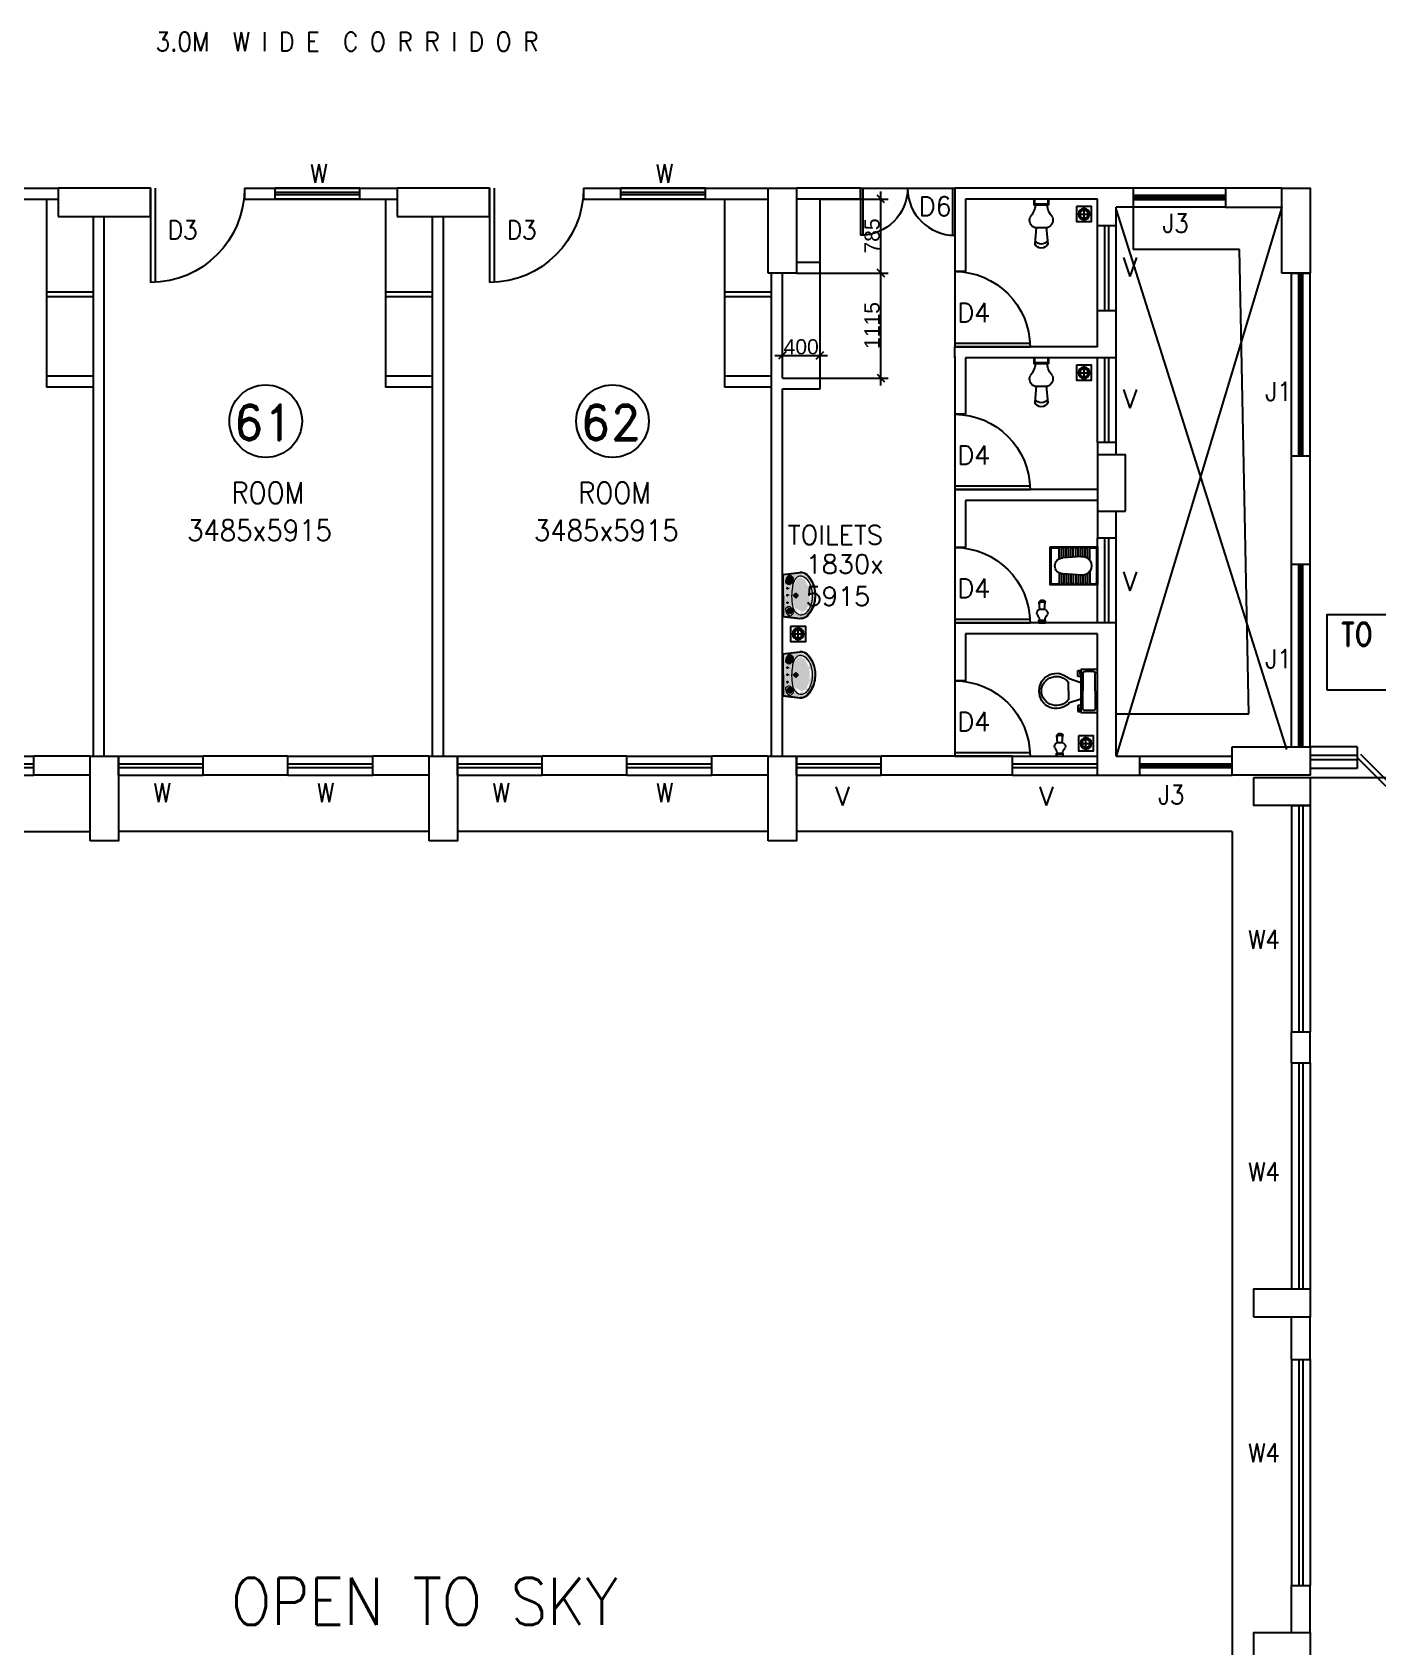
# Model space of a CAD drawing. Extents: x 10161149 to 10263331, y -3696053 to -3547728.
# Drawn here: x 10234311 to 10248598, y -3620428 to -3603287 of the extents above; entities that cross this region are included whole.
import ezdxf
from ezdxf.enums import TextEntityAlignment as Align

# ---------------------------------------------------------------- set-up
doc = ezdxf.new("R2010")
doc.units = 0
doc.header["$MEASUREMENT"] = 0
doc.header["$PDMODE"] = 35
doc.linetypes.add('DASHED', pattern=[0.75, 0.5, -0.25])
doc.layers.get('0').update_dxf_attribs({"linetype": 'CONTINUOUS'})
doc.layers.get('Defpoints').update_dxf_attribs({"linetype": 'CONTINUOUS'})
for name, color, linetype in [('25', 6, 'CONTINUOUS'), ('35', 1, 'CONTINUOUS'), ('5', 3, 'CONTINUOUS'), ('COL', 2, 'CONTINUOUS'), ('DAS', 1, 'DASHED'), ('DIM', 8, 'CONTINUOUS'), ('dim1', 5, 'CONTINUOUS'), ('DOOR', 31, 'CONTINUOUS'), ('EWC', 5, 'CONTINUOUS'), ('Exi. Walls', 170, 'CONTINUOUS'), ('floor trap', 9, 'CONTINUOUS'), ('Furn-Hat', 145, 'CONTINUOUS'), ('SUNSHADE', 7, 'CONTINUOUS'), ('tap', 8, 'CONTINUOUS'), ('Toi-Euip', 8, 'CONTINUOUS'), ('TXW', 6, 'CONTINUOUS'), ('Venti', 161, 'CONTINUOUS'), ('WATERLINE', 124, 'CONTINUOUS'), ('Window', 4, 'CONTINUOUS')]:
    doc.layers.add(name, color=color, linetype=linetype)
doc.layers.add('toi-fix', color=46, linetype='CONTINUOUS', lineweight=18)
doc.styles.add('RD', font='ROMAND')
doc.styles.add('ROMANS', font='arial.ttf')
doc.styles.get("Standard").update_dxf_attribs({"font": 'romans.shx'})
doc.dimstyles.new('int. dim', dxfattribs={"dimtxt": 160, "dimasz": 80, "dimexe": 80, "dimexo": 0, "dimgap": 10, "dimtad": 1, "dimdec": 0, "dimzin": 12, "dimdsep": 46, "dimtxsty": 'ROMANS', "dimblk": 'OBLIQUE', "dimcen": 1.5, "dimdle": 80, "dimclrd": 5, "dimclre": 5, "dimclrt": 4, "dimadec": 0, "dimazin": 0, "dimtfac": 1, "dimtdec": 0, "dimtix": 1, "dimtmove": 2, "dimatfit": 3, "dimfxl": 1, "dimtolj": 1, "dimtzin": 0, "dimlwd": -1, "dimlwe": -1, "dimarcsym": 0})

# ---------------------------------------------------------------- blocks, each defined once
blk = doc.blocks.new('WINP')
at = {"layer": 'Window'}
for p, q in [((0, 0), (0, 1)), ((0, 1), (1, 1)), ((1, 0), (1, 1)), ((0, 0.6), (1, 0.6)), ((0, 0.4), (1, 0.4)), ((0, 0), (1, 0))]:
    blk.add_line(p, q, dxfattribs=at)
blk = doc.blocks.new('DOORP')
at = {"layer": 'DOOR'}
for p, q in [((0, 0), (0, 1)), ((0.05, 0), (0.05, 0.999))]:
    blk.add_line(p, q, dxfattribs=at)
at = {"layer": 'DOOR', "color": 145}
blk.add_arc((0, 0), 1, 0, 90, dxfattribs=at)
blk = doc.blocks.new('VENTP')
at = {"layer": 'Venti'}
for p, q in [((0, 0), (0, 1)), ((0, 1), (1, 1)), ((1, 0), (1, 1)), ((0, 0), (1, 0))]:
    blk.add_line(p, q, dxfattribs=at)
at = {"layer": 'Venti', "ltscale": 2}
for p, q in [((0, 0.6), (1, 0.6)), ((0, 0.4), (1, 0.4))]:
    blk.add_line(p, q, dxfattribs=at)
blk = doc.blocks.new('_Oblique')
at = {"color": 0, "linetype": 'ByBlock', "lineweight": -2}
blk.add_line((-0.5, -0.5), (0.5, 0.5), dxfattribs=at)
blk = doc.blocks.new('*D134')
at = {"layer": 'Defpoints', "color": 0, "lineweight": -3, "transparency": 16777216}
for p in [(10242276, -3606718), (10242676, -3606718), (10242676, -3606718)]:
    blk.add_point(p, dxfattribs=at)
at = {"layer": 'dim1', "color": 5, "transparency": 16777216}
for p, q in [((10242196, -3606718), (10242756, -3606718)), ((10242276, -3606718), (10242276, -3606638)), ((10242676, -3606718), (10242676, -3606638))]:
    blk.add_line(p, q, dxfattribs=at)
at = {"layer": 'dim1', "color": 5, "transparency": 16777216, "xscale": 80, "yscale": 80, "zscale": 80, "rotation": 180}
blk.add_blockref('_Oblique', (10242276, -3606718), dxfattribs=at)
at = {"layer": 'dim1', "color": 5, "transparency": 16777216, "xscale": 80, "yscale": 80, "zscale": 80}
blk.add_blockref('_Oblique', (10242676, -3606718), dxfattribs=at)
at = {"layer": 'dim1', "color": 4, "transparency": 16777216, "insert": (10242476, -3606627), "char_height": 160, "attachment_point": 5, "style": 'ROMANS'}
blk.add_mtext('\\A1;400', dxfattribs=at)
blk = doc.blocks.new('*D135')
at = {"layer": 'Defpoints', "color": 0, "lineweight": -3, "transparency": 16777216}
for p in [(10242676, -3605843), (10243321, -3605843), (10242676, -3606958)]:
    blk.add_point(p, dxfattribs=at)
at = {"layer": 'dim1', "color": 5, "transparency": 16777216}
for p, q in [((10242676, -3605843), (10243401, -3605843)), ((10243321, -3607038), (10243321, -3605763)), ((10242676, -3606958), (10243401, -3606958))]:
    blk.add_line(p, q, dxfattribs=at)
at = {"layer": 'dim1', "color": 5, "transparency": 16777216, "xscale": 80, "yscale": 80, "zscale": 80}
for p, rotation in [((10243321, -3605843), 90), ((10243321, -3606958), 270)]:
    blk.add_blockref('_Oblique', p, dxfattribs=dict(at, rotation=rotation))
at = {"layer": 'dim1', "color": 4, "transparency": 16777216, "insert": (10243229, -3606400), "char_height": 160, "attachment_point": 5, "rotation": 90, "style": 'ROMANS'}
blk.add_mtext('\\A1;1115', dxfattribs=at)
blk = doc.blocks.new('*D136')
at = {"layer": 'Defpoints', "color": 0, "lineweight": -3, "transparency": 16777216}
for p in [(10242676, -3605058), (10243321, -3605058), (10242676, -3605843)]:
    blk.add_point(p, dxfattribs=at)
at = {"layer": 'dim1', "color": 5, "transparency": 16777216}
for p, q in [((10243321, -3605923), (10243321, -3604978)), ((10242676, -3605058), (10243401, -3605058)), ((10242676, -3605843), (10243401, -3605843))]:
    blk.add_line(p, q, dxfattribs=at)
at = {"layer": 'dim1', "color": 5, "transparency": 16777216, "xscale": 80, "yscale": 80, "zscale": 80}
for p, rotation in [((10243321, -3605058), 90), ((10243321, -3605843), 270)]:
    blk.add_blockref('_Oblique', p, dxfattribs=dict(at, rotation=rotation))
at = {"layer": 'dim1', "color": 4, "transparency": 16777216, "insert": (10243229, -3605450), "char_height": 160, "attachment_point": 5, "rotation": 90, "style": 'ROMANS'}
blk.add_mtext('\\A1;785', dxfattribs=at)
blk = doc.blocks.new('2')
at = {"layer": 'Furn-Hat'}
h = blk.add_hatch(color=200, dxfattribs=at)
h.set_gradient(color1=(176, 43, 238), color2=(222, 165, 248), one_color=1, tint=0.81, name='SPHERICAL')
edge = h.paths.add_edge_path()
edge.add_ellipse((0.83, 2.39), major_axis=(0, 2.74), ratio=1, start_angle=253.1333, end_angle=282.8458)
edge.add_ellipse((0.66, 2.28), major_axis=(0, 2.87), ratio=1, start_angle=226.9131, end_angle=256.353, ccw=False)
edge.add_ellipse((1.97, 1.03), major_axis=(0, 1.06), ratio=1, start_angle=191.403, end_angle=227.6151, ccw=False)
edge.add_ellipse((1.95, 0.79), major_axis=(-0.001, 0.832), ratio=1, start_angle=172.9435, end_angle=196.7003, ccw=False)
edge.add_line((1.85, -0.04), (0, 0.17))
edge.add_ellipse((-0.15, 0.37), major_axis=(0, 0.247), ratio=1, start_angle=216.2128, end_angle=239.0995)
edge.add_line((0.07, 0.24), (1.91, 0.03))
edge.add_ellipse((1.98, 0.81), major_axis=(0, 0.781), ratio=1, start_angle=174.8376, end_angle=213.1867)
edge.add_ellipse((1.82, 1.24), major_axis=(0, 1.23), ratio=1, start_angle=208.7339, end_angle=238.1069)
edge.add_ellipse((1.35, 1.89), major_axis=(0, 2), ratio=1, start_angle=229.2631, end_angle=252.9591)
edge.add_ellipse((0.45, 2.43), major_axis=(0, 3.03), ratio=1, start_angle=248.1478, end_angle=293.8025)
edge.add_ellipse((0.67, 2.61), major_axis=(0, 2.75), ratio=1, start_angle=292.3386, end_angle=313.7886)
edge.add_ellipse((1.96, 3.88), major_axis=(0.001, 0.944), ratio=1, start_angle=311.9795, end_angle=362.8452)
edge.add_line((1.91, 4.83), (0.06, 4.62))
edge.add_ellipse((-0.22, 4.44), major_axis=(0, 0.335), ratio=1, start_angle=301.9908, end_angle=318.3316)
edge.add_line((0, 4.69), (1.85, 4.9))
edge.add_ellipse((1.98, 3.91), major_axis=(0, 0.995), ratio=1, start_angle=311.3713, end_angle=367.5939, ccw=False)
edge.add_ellipse((0.6, 2.54), major_axis=(0, 2.94), ratio=1, start_angle=278.9603, end_angle=313.5987, ccw=False)
h = blk.add_hatch(color=200, dxfattribs=at)
h.set_gradient(color1=(176, 43, 238), color2=(222, 165, 248), one_color=1, tint=0.81, name='INVCYLINDER')
edge = h.paths.add_edge_path()
edge.add_ellipse((-0.15, 0.37), major_axis=(0, 0.247), ratio=1, start_angle=239.0995, end_angle=258.8462, ccw=False)
edge.add_line((0.07, 0.24), (0, 0.25))
edge.add_line((0, 0.25), (0, 4.61))
edge.add_line((0, 4.61), (0.06, 4.62))
edge.add_ellipse((-0.22, 4.44), major_axis=(0, 0.335), ratio=1, start_angle=279.6212, end_angle=301.9908, ccw=False)
edge.add_line((0.11, 4.5), (0.1, 0.32))
h = blk.add_hatch(color=201, dxfattribs=at)
h.set_gradient(color1=(213, 142, 246), color2=(222, 165, 248), one_color=1, tint=0.81, name='SPHERICAL')
edge = h.paths.add_edge_path()
edge.add_ellipse((-0.22, 4.44), major_axis=(0, 0.335), ratio=1, start_angle=279.6212, end_angle=301.9908)
edge.add_line((0.06, 4.62), (1.91, 4.83))
edge.add_ellipse((1.96, 3.88), major_axis=(0.001, 0.944), ratio=1, start_angle=311.9795, end_angle=362.8452, ccw=False)
edge.add_ellipse((0.67, 2.61), major_axis=(0, 2.75), ratio=1, start_angle=292.3386, end_angle=313.7886, ccw=False)
edge.add_ellipse((0.45, 2.43), major_axis=(0, 3.03), ratio=1, start_angle=248.1478, end_angle=293.8025, ccw=False)
edge.add_ellipse((1.35, 1.89), major_axis=(0, 2), ratio=1, start_angle=229.2631, end_angle=252.9591, ccw=False)
edge.add_ellipse((1.82, 1.24), major_axis=(0, 1.23), ratio=1, start_angle=208.7339, end_angle=238.1069, ccw=False)
edge.add_ellipse((1.98, 0.81), major_axis=(0, 0.781), ratio=1, start_angle=174.8376, end_angle=213.1867, ccw=False)
edge.add_line((1.91, 0.03), (0.07, 0.24))
edge.add_ellipse((-0.15, 0.37), major_axis=(0, 0.247), ratio=1, start_angle=239.0995, end_angle=258.8462)
edge.add_line((0.1, 0.32), (0.11, 4.5))
edge = h.paths.add_edge_path(flags=16)
edge.add_ellipse((0.54, 1.68), major_axis=(0.0002, 0.0643), ratio=1, start_angle=0, end_angle=360, ccw=False)
edge = h.paths.add_edge_path(flags=16)
edge.add_ellipse((0.75, 0.77), major_axis=(0.001, 0.492), ratio=1, start_angle=372.9151, end_angle=415.0496)
edge.add_ellipse((0.66, 0.93), major_axis=(0, 0.34), ratio=1, start_angle=68.6534, end_angle=118.0903)
edge.add_ellipse((1.55, 1.19), major_axis=(0, 1.26), ratio=1, start_angle=109.4436, end_angle=129.259)
edge.add_ellipse((0.76, 0.48), major_axis=(0, 0.207), ratio=1, start_angle=116.7852, end_angle=207.4853)
edge.add_ellipse((0.68, 0.84), major_axis=(0.003, 0.569), ratio=1, start_angle=198.6155, end_angle=235.2982)
edge.add_ellipse((1.01, 0.63), major_axis=(0, 0.179), ratio=1, start_angle=230.4595, end_angle=309.5311)
edge.add_arc((1.2, 0.8), 0.086, 143.8926, 223.9597, ccw=False)
edge.add_arc((1.21, 0.82), 0.0872, 59.6713, 155.4896, ccw=False)
edge.add_ellipse((2.73, 1.67), major_axis=(0, 1.67), ratio=1, start_angle=108.7156, end_angle=120.4399)
edge.add_ellipse((2.03, 1.15), major_axis=(0, 0.801), ratio=1, start_angle=113.6541, end_angle=156.3424)
edge.add_ellipse((1.91, 1.34), major_axis=(0, 0.947), ratio=1, start_angle=167.3152, end_angle=194.3844)
edge.add_ellipse((1.73, 1.61), major_axis=(0, 1.26), ratio=1, start_angle=199.4142, end_angle=242.3113)
edge.add_ellipse((0.73, 2.3), major_axis=(0, 2.47), ratio=1, start_angle=238.946, end_angle=269.4836)
edge.add_ellipse((0.23, 2.48), major_axis=(0, 2.98), ratio=1, start_angle=266.1625, end_angle=294.5971)
edge.add_ellipse((1.64, 3.2), major_axis=(0, 1.4), ratio=1, start_angle=291.6011, end_angle=328.054)
edge.add_ellipse((2, 3.79), major_axis=(0, 0.709), ratio=1, start_angle=327.5861, end_angle=383.2162)
edge.add_ellipse((2.18, 3.44), major_axis=(0, 1.1), ratio=1, start_angle=384.9893, end_angle=432.0066)
edge.add_arc((1.21, 4.06), 0.0773, 202.0693, 284.8477, ccw=False)
edge.add_arc((1.2, 4.08), 0.086, 136.0403, 216.1074, ccw=False)
edge.add_ellipse((1.01, 4.25), major_axis=(0, 0.179), ratio=1, start_angle=230.4689, end_angle=309.5405)
edge.add_ellipse((0.68, 4.04), major_axis=(-0.003, 0.569), ratio=1, start_angle=304.7018, end_angle=341.3845)
edge.add_ellipse((0.76, 4.4), major_axis=(0, 0.207), ratio=1, start_angle=332.4116, end_angle=423.1117)
edge.add_ellipse((1.55, 3.69), major_axis=(0.01, 1.26), ratio=1, start_angle=411.1189, end_angle=430.9342)
edge.add_ellipse((0.66, 3.95), major_axis=(0, 0.34), ratio=1, start_angle=61.9097, end_angle=111.3466)
edge.add_ellipse((0.75, 4.11), major_axis=(0.003, 0.492), ratio=1, start_angle=125.3669, end_angle=167.5014)
edge.add_ellipse((0.73, 3.94), major_axis=(0, 0.319), ratio=1, start_angle=163.9108, end_angle=209.8663)
edge.add_ellipse((1.14, 3.59), major_axis=(-0.002, 0.268), ratio=1, start_angle=387.9183, end_angle=433.2607, ccw=False)
edge.add_ellipse((1.07, 3.77), major_axis=(0, 0.0739), ratio=1, start_angle=281.3136, end_angle=401.6955, ccw=False)
edge.add_ellipse((2.18, 3.44), major_axis=(0, 1.1), ratio=1, start_angle=432.0066, end_angle=441.9912)
edge.add_ellipse((3.97, 2.89), major_axis=(0, 2.96), ratio=1, start_angle=436.108, end_angle=445.7027)
edge.add_ellipse((8.3, 2.4), major_axis=(0, 7.32), ratio=1, start_angle=444.4585, end_angle=449.7636)
edge.add_ellipse((8.98, 2.78), major_axis=(0.01, 8.01), ratio=1, start_angle=92.5395, end_angle=98.8367)
edge.add_ellipse((2.73, 1.67), major_axis=(0, 1.67), ratio=1, start_angle=94.0582, end_angle=108.7156)
edge.add_ellipse((1.07, 1.13), major_axis=(-0.0003, 0.0855), ratio=1, start_angle=142.4726, end_angle=276.6239, ccw=False)
edge.add_ellipse((1.14, 1.3), major_axis=(0.002, 0.268), ratio=1, start_angle=106.7393, end_angle=152.0817, ccw=False)
edge.add_ellipse((0.73, 0.94), major_axis=(-0.001, 0.319), ratio=1, start_angle=329.9021, end_angle=375.8576)
edge = h.paths.add_edge_path(flags=16)
edge.add_ellipse((0.54, 2.42), major_axis=(0.0008, 0.0643), ratio=1, start_angle=0, end_angle=360, ccw=False)
edge = h.paths.add_edge_path(flags=0)
edge.add_ellipse((1.43, 2.44), major_axis=(0, 0.216), ratio=1, start_angle=0, end_angle=360, ccw=False)
edge = h.paths.add_edge_path(flags=0)
edge.add_ellipse((1.43, 2.44), major_axis=(-0.001, 0.155), ratio=1, start_angle=0, end_angle=360, ccw=False)
edge = h.paths.add_edge_path(flags=0)
edge.add_ellipse((1.43, 2.44), major_axis=(0, 0.109), ratio=1, start_angle=0, end_angle=360, ccw=False)
edge = h.paths.add_edge_path(flags=16)
edge.add_ellipse((0.54, 3.22), major_axis=(0.0002, 0.0643), ratio=1, start_angle=0, end_angle=360, ccw=False)
h = blk.add_hatch(color=254, dxfattribs=at)
h.set_gradient(color1=(234, 198, 250), color2=(223, 166, 247), one_color=1, tint=0.81, name='SPHERICAL')
edge = h.paths.add_edge_path()
edge.add_ellipse((1.07, 3.77), major_axis=(0, 0.0739), ratio=1, start_angle=281.3136, end_angle=401.6955)
edge.add_ellipse((1.14, 3.59), major_axis=(-0.002, 0.268), ratio=1, start_angle=387.9183, end_angle=433.2607)
edge.add_ellipse((0.73, 3.94), major_axis=(0, 0.319), ratio=1, start_angle=163.9108, end_angle=209.8663, ccw=False)
edge.add_ellipse((0.75, 4.11), major_axis=(0.003, 0.492), ratio=1, start_angle=125.3669, end_angle=167.5014, ccw=False)
edge.add_ellipse((0.66, 3.95), major_axis=(0, 0.34), ratio=1, start_angle=61.9097, end_angle=111.3466, ccw=False)
edge.add_ellipse((1.55, 3.69), major_axis=(0.01, 1.26), ratio=1, start_angle=411.1189, end_angle=430.9342, ccw=False)
edge.add_ellipse((0.76, 4.4), major_axis=(0, 0.207), ratio=1, start_angle=332.4116, end_angle=423.1117, ccw=False)
edge.add_ellipse((0.68, 4.04), major_axis=(-0.003, 0.569), ratio=1, start_angle=304.7018, end_angle=341.3845, ccw=False)
edge.add_ellipse((1.01, 4.25), major_axis=(0, 0.179), ratio=1, start_angle=230.4689, end_angle=309.5405, ccw=False)
edge.add_arc((1.2, 4.08), 0.086, 136.0403, 216.1074)
edge.add_arc((1.21, 4.06), 0.0773, 202.0693, 284.8477)
edge.add_ellipse((2.18, 3.44), major_axis=(0, 1.1), ratio=1, start_angle=384.9893, end_angle=432.0066)
h = blk.add_hatch(color=254, dxfattribs=at)
h.set_gradient(color1=(234, 198, 250), color2=(223, 166, 247), one_color=1, tint=0.81, name='SPHERICAL')
edge = h.paths.add_edge_path()
edge.add_ellipse((1.64, 3.2), major_axis=(0, 1.4), ratio=1, start_angle=291.6011, end_angle=328.054)
edge.add_ellipse((0.23, 2.48), major_axis=(0, 2.98), ratio=1, start_angle=266.1625, end_angle=294.5971, ccw=False)
edge.add_ellipse((0.73, 2.3), major_axis=(0, 2.47), ratio=1, start_angle=238.946, end_angle=269.4836, ccw=False)
edge.add_ellipse((1.73, 1.61), major_axis=(0, 1.26), ratio=1, start_angle=199.4142, end_angle=242.3113, ccw=False)
edge.add_ellipse((1.91, 1.34), major_axis=(0, 0.947), ratio=1, start_angle=167.3152, end_angle=194.3844, ccw=False)
edge.add_ellipse((2.03, 1.15), major_axis=(0, 0.801), ratio=1, start_angle=113.6541, end_angle=156.3424, ccw=False)
edge.add_ellipse((2.73, 1.67), major_axis=(0, 1.67), ratio=1, start_angle=94.0582, end_angle=120.4399, ccw=False)
edge.add_ellipse((8.98, 2.78), major_axis=(0.01, 8.01), ratio=1, start_angle=92.5395, end_angle=98.8367, ccw=False)
edge.add_ellipse((8.3, 2.4), major_axis=(0, 7.32), ratio=1, start_angle=444.4585, end_angle=449.7636, ccw=False)
edge.add_ellipse((3.97, 2.89), major_axis=(0, 2.96), ratio=1, start_angle=436.108, end_angle=445.7027, ccw=False)
edge.add_ellipse((2.18, 3.44), major_axis=(0, 1.1), ratio=1, start_angle=384.9893, end_angle=441.9912, ccw=False)
edge.add_ellipse((2, 3.79), major_axis=(0, 0.709), ratio=1, start_angle=327.5861, end_angle=383.2162, ccw=False)
edge = h.paths.add_edge_path(flags=16)
edge.add_ellipse((1.43, 2.44), major_axis=(0, 0.216), ratio=1, start_angle=0, end_angle=360, ccw=False)
edge = h.paths.add_edge_path(flags=0)
edge.add_ellipse((1.43, 2.44), major_axis=(-0.001, 0.155), ratio=1, start_angle=0, end_angle=360, ccw=False)
edge = h.paths.add_edge_path(flags=0)
edge.add_ellipse((1.43, 2.44), major_axis=(0, 0.109), ratio=1, start_angle=0, end_angle=360, ccw=False)
h = blk.add_hatch(color=254, dxfattribs=at)
h.set_gradient(color1=(234, 198, 250), color2=(223, 166, 247), one_color=1, tint=0.81, name='SPHERICAL')
edge = h.paths.add_edge_path()
edge.add_ellipse((1.55, 1.19), major_axis=(0, 1.26), ratio=1, start_angle=109.4436, end_angle=129.259)
edge.add_ellipse((0.76, 0.48), major_axis=(0, 0.207), ratio=1, start_angle=116.7852, end_angle=207.4853)
edge.add_ellipse((0.68, 0.84), major_axis=(0.003, 0.569), ratio=1, start_angle=198.6155, end_angle=235.2982)
edge.add_ellipse((1.01, 0.63), major_axis=(0, 0.179), ratio=1, start_angle=230.4595, end_angle=309.5311)
edge.add_arc((1.2, 0.8), 0.086, 143.8926, 223.9597, ccw=False)
edge.add_arc((1.21, 0.82), 0.0872, 59.6713, 155.4896, ccw=False)
edge.add_ellipse((2.73, 1.67), major_axis=(0, 1.67), ratio=1, start_angle=108.7156, end_angle=120.4399, ccw=False)
edge.add_ellipse((1.07, 1.13), major_axis=(-0.0003, 0.0855), ratio=1, start_angle=142.4726, end_angle=276.6239, ccw=False)
edge.add_ellipse((1.14, 1.3), major_axis=(0.002, 0.268), ratio=1, start_angle=106.7393, end_angle=152.0817, ccw=False)
edge.add_ellipse((0.73, 0.94), major_axis=(-0.001, 0.319), ratio=1, start_angle=329.9021, end_angle=375.8576)
edge.add_ellipse((0.75, 0.77), major_axis=(0.001, 0.492), ratio=1, start_angle=372.9151, end_angle=415.0496)
edge.add_ellipse((0.66, 0.93), major_axis=(0, 0.34), ratio=1, start_angle=68.6534, end_angle=118.0903)
at = {"layer": 'toi-fix', "color": 7}
for p, q in [((0, 4.69), (1.85, 4.9)), ((0, 4.61), (1.91, 4.83)), ((0, 0.17), (0, 4.69)), ((0.1, 0.32), (0.11, 4.5)), ((0.67, 3.22), (0.39, 3.22)), ((0.72, 2.42), (0.39, 2.42)), ((0.54, 3.34), (0.54, 3.08)), ((0.54, 2.55), (0.54, 2.28)), ((0.54, 1.8), (0.54, 1.54)), ((1.73, 2.44), (1.12, 2.44)), ((1.43, 2.14), (1.43, 2.74)), ((0, 0.25), (1.91, 0.03)), ((0, 0.17), (1.85, -0.04)), ((0.72, 1.68), (0.39, 1.68))]:
    blk.add_line(p, q, dxfattribs=at)
at = {"layer": 'toi-fix', "color": 7, "extrusion": (0, 0, -1)}
for centre, major_axis, start_param, end_param in [((-0.22, 4.44), (0, 0.335), 0.727251, 1.402875), ((0.66, 3.95), (0, 0.34), 4.33982, 5.202657), ((0.75, 4.11), (0.003, 0.492), 3.359735, 4.09512), ((1.55, 3.69), (0.01, 1.26), -1.238036, -0.892193), ((0.76, 4.4), (0, 0.207), -1.101507, 0.481509), ((0.73, 3.94), (0, 0.319), 2.620328, 3.422401), ((0.68, 4.04), (-0.003, 0.569), 0.324902, 0.965135), ((1.14, 3.59), (-0.002, 0.268), -1.278641, -0.487266), ((1.07, 3.77), (0, 0.0739), -0.727724, 1.373337), ((3.97, 2.89), (0, 2.96), -1.495794, -1.328336), ((2.18, 3.44), (0, 1.1), -1.431017, -0.436146), ((1.2, 4.08), (-0.0608, 0.0608), 4.867594, 6.265028), ((1.01, 4.25), (0, 0.179), 0.880684, 2.260744), ((1.21, 4.06), (0.0547, 0.0547), 2.097053, 3.541809), ((2, 3.79), (0, 0.709), -0.405199, 0.56573), ((1.98, 3.91), (0, 0.995), -0.132539, 0.848731), ((1.96, 3.88), (0.001, 0.944), -0.049658, 0.838116), ((1.64, 3.2), (0, 1.4), 0.557563, 1.193786), ((0.67, 2.61), (0, 2.75), 0.806541, 1.180915), ((0.6, 2.54), (0, 2.94), 0.809856, 1.41441), ((0.23, 2.48), (0, 2.98), 1.141495, 1.637774), ((0.45, 2.43), (0, 3.03), 1.155365, 1.952189), ((0.54, 3.22), (0.0002, 0.0643), 3.139035, 9.42222), ((0.54, 1.68), (0.0002, 0.0643), 3.139035, 9.42222), ((0.54, 2.42), (0.0008, 0.0643), 3.12883, 9.412015), ((8.3, 2.4), (0, 7.32), -1.56667, -1.474079), ((8.98, 2.78), (0.01, 8.01), 4.558159, 4.668067), ((1.43, 2.44), (0, 0.216), 3.141254, 9.424439), ((1.43, 2.44), (-0.001, 0.155), 3.145308, 9.428493), ((1.43, 2.44), (0, 0.109), 3.142047372431534, 9.42523267961112), ((0.73, 2.3), (0, 2.47), 1.579809, 2.112792), ((0.83, 2.39), (0, 2.74), 1.346594, 1.865175), ((-0.15, 0.37), (0, 0.247), 1.765467, 2.50956), ((0.66, 0.93), (0, 0.34), 4.222121, 5.084958), ((0.75, 0.77), (0.001, 0.492), -0.960797, -0.225412), ((1.55, 1.19), (0, 1.26), 4.027191, 4.373034), ((0.76, 0.48), (0, 0.207), 2.661884, 4.2449), ((0.73, 0.94), (-0.001, 0.319), -0.276767, 0.525307), ((0.68, 0.84), (0.003, 0.569), 2.176458, 2.816691), ((1.14, 1.3), (0.002, 0.268), 3.628858, 4.420234), ((1.07, 1.13), (-0.0003, 0.0855), 1.455188, 3.796569), ((2.73, 1.67), (0, 1.67), 4.181112, 4.641559), ((1.2, 0.8), (-0.0608, 0.0608), 4.730546, 6.12798), ((1.21, 0.82), (0.0617, 0.0617), 4.354779, 6.027124), ((1.01, 0.63), (0, 0.179), 0.880848, 2.260908), ((2.03, 1.15), (0, 0.801), 3.554495, 4.299548), ((1.91, 1.34), (0, 0.947), 2.890537, 3.362984), ((1.98, 0.81), (0, 0.781), 2.562376, 3.231693), ((1.73, 1.61), (0, 1.26), 2.054055, 2.802751), ((1.97, 1.03), (0, 1.06), 2.310552, 2.942572), ((1.82, 1.24), (0, 1.23), 2.127435, 2.640092), ((0.66, 2.28), (0, 2.87), 1.808981, 2.322804), ((1.35, 1.89), (0, 2), 1.868215, 2.281789), ((1.95, 0.79), (-0.001, 0.832), 2.850118, 3.264751)]:
    blk.add_ellipse(centre, major_axis=major_axis, ratio=1, start_param=start_param, end_param=end_param, dxfattribs=at)
blk = doc.blocks.new('A$C70ED7303')
at = {"layer": 'EWC', "color": 11}
for p, q in [((0, 0), (229, 0)), ((229, 0), (229, -174)), ((-229, 0), (0, 0)), ((-229, -174), (-229, 0)), ((-207, -44), (-207, -131)), ((0, -22), (-185, -22)), ((-185, -153), (0, -153)), ((0, -22), (185, -22)), ((185, -153), (0, -153)), ((207, -44), (207, -131)), ((229, -174), (-229, -174)), ((-218, -207), (-218, -185)), ((-218, -185), (-174, -185)), ((-153, -207), (-218, -207)), ((-174, -185), (-174, -174)), ((-153, -174), (-153, -207)), ((-87, -174), (-131, -305)), ((0, -305), (-87, -305)), ((0, -305), (87, -305)), ((87, -174), (131, -305)), ((153, -174), (153, -207)), ((153, -207), (218, -207)), ((174, -185), (174, -174)), ((218, -185), (174, -185)), ((218, -207), (218, -185))]:
    blk.add_line(p, q, dxfattribs=at)
for centre, major_axis, start_param, end_param in [((-188, -41), (13.6, -13.6), 2.214297, 4.068888), ((-188, -134), (-13.6, -13.6), 5.35589, 7.21048), ((188, -41), (13.6, -13.6), 0.643501, 2.498091), ((188, -134), (-13.6, -13.6), 0.643501, 2.498091), ((-7, -436), (-128, -128), 4.686239, 7.105146), ((5, -435), (-113, -113), 4.541602, 7.039318), ((7, -436), (56, -172), -0.351019, 2.067888), ((-5, -435), (-113, -113), 0.814663, 3.31238)]:
    blk.add_ellipse(centre, major_axis=major_axis, ratio=1, start_param=start_param, end_param=end_param, dxfattribs=at)
blk = doc.blocks.new('A$C0B5D0E53')
at = {"layer": 'tap', "color": 7}
for p, q in [((0, 10.6), (0, 46.6)), ((0, 46.6), (15.3, 46.6)), ((1.3, 45), (12.3, 45)), ((12.3, 10.6), (12.3, 46.6)), ((15.3, 10.7), (15.3, 46.6)), ((70.5, 45.4), (70.5, 11.9)), ((70.5, 41), (110.5, 44.7)), ((0, 10.6), (12.3, 10.6)), ((1.3, 12.1), (12.3, 12.1)), ((12.3, 10.7), (15.3, 10.7)), ((70.5, 16.2), (110.5, 12.2))]:
    blk.add_line(p, q, dxfattribs=at)
for centre, radius, start, end in [((2.5, 42.7), 2.66, 117.11, 161.7293), ((8.1, 99), 56.2, 277.358, 310.4214), ((51.6, 36.7), 20.8, 24.7259, 109.7544), ((93.9, 28.5), 17.7, 301.8025, 58.5186), ((103.5, 28.5), 17.7, 293.45, 66.55), ((2.5, 14.5), 2.66, 198.2707, 242.89), ((8.1, -41.8), 56.2, 49.5786, 82.642), ((51.6, 20.6), 20.8, 250.2456, 335.2741)]:
    blk.add_arc(centre, radius, start, end, dxfattribs=at)
blk = doc.blocks.new('FT')
at = {"layer": 'floor trap', "color": 7}
for p, q in [((0, 40), (10, 40)), ((16.3, 40), (63.8, 40)), ((40, 16.3), (40, 63.7)), ((70, 40), (80, 40))]:
    blk.add_line(p, q, dxfattribs=at)
at = {"layer": 'floor trap', "color": 7, "ltscale": 100}
blk.add_lwpolyline([(80, 0), (0, 0), (0, 80), (80, 80)], close=True, dxfattribs=at)
at = {"layer": 'floor trap', "color": 7}
for radius in [30, 23.7, 21.9]:
    blk.add_circle((40, 40), radius, dxfattribs=at)
blk = doc.blocks.new('3')
at = {"layer": 'Toi-Euip'}
for p, q in [((-3.8, 4.1), (-3.8, 4.6)), ((-3.8, 3.6), (-3.8, 3.65)), ((-0.1, 4.7), (-3.7, 4.7)), ((-2.47, 4), (-3.7, 4)), ((-2.72, 3.75), (-3.7, 3.75)), ((-2.85, 3.5), (-3.7, 3.5)), ((-1.33, 4), (-0.1, 4)), ((-1.08, 3.75), (-0.1, 3.75)), ((-0.95, 3.5), (-0.1, 3.5)), ((0, 4.1), (0, 4.6)), ((0, 3.6), (0, 3.65)), ((-3.8, 3.1), (-3.8, 3.15)), ((-3.8, 2.6), (-3.8, 2.65)), ((-3.8, 2.1), (-3.8, 2.15)), ((-2.9, 3.25), (-3.7, 3.25)), ((-2.89, 3), (-3.7, 3)), ((-2.87, 2.75), (-3.7, 2.75)), ((-2.85, 2.5), (-3.7, 2.5)), ((-2.83, 2.25), (-3.7, 2.25)), ((-2.81, 2), (-3.7, 2)), ((-2.79, 1.75), (-3.7, 1.75)), ((-2.9, 3.18), (-2.75, 1.15)), ((-0.9, 3.18), (-1.05, 1.15)), ((-1.01, 1.75), (-0.1, 1.75)), ((-0.99, 2), (-0.1, 2)), ((-0.97, 2.25), (-0.1, 2.25)), ((-0.95, 2.5), (-0.1, 2.5)), ((-0.93, 2.75), (-0.1, 2.75)), ((-0.91, 3), (-0.1, 3)), ((-0.9, 3.25), (-0.1, 3.25)), ((0, 3.1), (0, 3.15)), ((0, 2.6), (0, 2.65)), ((0, 2.1), (0, 2.15)), ((-3.8, 1.6), (-3.8, 1.65)), ((-3.8, 1.1), (-3.8, 1.15)), ((-3.8, 0), (-3.8, 0.65)), ((-2.78, 1.5), (-3.7, 1.5)), ((-2.76, 1.25), (-3.7, 1.25)), ((-2.74, 1), (-3.7, 1)), ((-2.65, 0.75), (-3.7, 0.75)), ((-1.15, 0.75), (-0.1, 0.75)), ((-1.06, 1), (-0.1, 1)), ((-1.04, 1.25), (-0.1, 1.25)), ((-1.02, 1.5), (-0.1, 1.5)), ((0, 1.6), (0, 1.65)), ((0, 1.1), (0, 1.15)), ((0, 0), (0, 0.65)), ((-3.7, -0.1), (-0.1, -0.1))]:
    blk.add_line(p, q, dxfattribs=at)
blk.add_lwpolyline([(0.1, -0.2), (0.1, 4.8), (-3.9, 4.8), (-3.9, -0.2)], close=True, dxfattribs=at)
for centre, radius, start, end in [((-3.7, 4.6), 0.1, 90, 180), ((-3.7, 4.1), 0.1, 180, 270), ((-3.7, 3.65), 0.1, 90, 180), ((-3.7, 3.6), 0.1, 180, 270), ((-1.9, 3.18), 1, 351.5502, 188.4498), ((-0.1, 4.6), 0.1, 0, 90), ((-0.1, 4.1), 0.1, 270, 0), ((-0.1, 3.65), 0.1, 0, 90), ((-0.1, 3.6), 0.1, 270, 0), ((-3.7, 3.15), 0.1, 90, 180), ((-3.7, 3.1), 0.1, 180, 270), ((-3.7, 2.65), 0.1, 90, 180), ((-3.7, 2.6), 0.1, 180, 270), ((-3.7, 2.15), 0.1, 90, 180), ((-3.7, 2.1), 0.1, 180, 270), ((-3.7, 1.65), 0.1, 90, 180), ((-0.1, 3.15), 0.1, 0, 90), ((-0.1, 3.1), 0.1, 270, 0), ((-0.1, 2.65), 0.1, 0, 90), ((-0.1, 2.6), 0.1, 270, 0), ((-0.1, 2.15), 0.1, 0, 90), ((-0.1, 2.1), 0.1, 270, 0), ((-0.1, 1.65), 0.1, 0, 90), ((-3.7, 1.6), 0.1, 180, 270), ((-3.7, 1.15), 0.1, 90, 180), ((-3.7, 1.1), 0.1, 180, 270), ((-3.7, 0.65), 0.1, 90, 180), ((-3.7, 0), 0.1, 180, 270.0031), ((-1.9, 1.15), 0.85, 180, 0), ((-0.1, 1.6), 0.1, 270, 0), ((-0.1, 1.15), 0.1, 0, 90), ((-0.1, 1.1), 0.1, 270, 0), ((-0.1, 0.65), 0.1, 0, 90), ((-0.1, 0), 0.1, 270, 0)]:
    blk.add_arc(centre, radius, start, end, dxfattribs=at)

msp = doc.modelspace()

# ---------------------------------------------------------------- linework, layer by layer
at = {"layer": '25'}
for p, q in [((10243106, -3604943), (10244106, -3604943)), ((10246981, -3604943), (10246001, -3604943)), ((10246981, -3605020), (10246001, -3605020)), ((10234461, -3605058), (10234461, -3606938.8)), ((10238061, -3605058), (10238061, -3606938.8)), ((10241661, -3605058), (10241661, -3606938.8)), ((10242676, -3605728), (10242676, -3605058)), ((10247581, -3605143), (10245821, -3610973)), ((10245821, -3605173), (10247628.9, -3610903)), ((10246981, -3605066), (10246001, -3605066)), ((10246981, -3605143), (10246001, -3605143)), ((10242676, -3606958), (10242676, -3605843)), ((10244106, -3605828), (10244106, -3606628)), ((10247681, -3607783), (10247681, -3605843)), ((10247761, -3607783), (10247761, -3605843)), ((10247801, -3607783), (10247801, -3605843)), ((10247881, -3607783), (10247881, -3605843)), ((10234961, -3606044.8), (10234461, -3606044.8)), ((10238561, -3606044.8), (10238061, -3606044.8)), ((10242161, -3606044.8), (10241661, -3606044.8)), ((10234961, -3606094.8), (10234461, -3606094.8)), ((10238561, -3606094.8), (10238061, -3606094.8)), ((10242161, -3606094.8), (10241661, -3606094.8)), ((10244106, -3607343), (10244106, -3608143)), ((10244106, -3608758), (10244106, -3609558)), ((10247681, -3610873), (10247681, -3608933)), ((10247761, -3610873), (10247761, -3608933)), ((10247801, -3610873), (10247801, -3608933)), ((10247881, -3610873), (10247881, -3608933)), ((10244106, -3610173), (10244106, -3610973)), ((10248381, -3610873), (10247881, -3610873)), ((10248381, -3610965), (10247881, -3610965)), ((10248381, -3611011), (10247881, -3611011)), ((10248381, -3611103), (10247881, -3611103))]:
    msp.add_line(p, q, dxfattribs=at)
for centre in [(10236789.5, -3607416), (10240471.9, -3607416)]:
    msp.add_circle(centre, 385.6, dxfattribs=at)
at = {"layer": 'COL', "color": 2}
for points in [[(10234586.9, -3605243), (10235565.1, -3605243), (10235565.1, -3604943), (10234586.9, -3604943)], [(10238186.9, -3605243), (10239165.1, -3605243), (10239165.1, -3604943), (10238186.9, -3604943)], [(10242126, -3605843), (10242126, -3604943), (10242426, -3604943), (10242426, -3605843)], [(10247581, -3605843), (10247581, -3604943), (10247881, -3604943), (10247881, -3605843)], [(10245921, -3608373), (10245921, -3607773), (10245621, -3607773), (10245621, -3608373)], [(10234926, -3611873), (10234926, -3610973), (10235226, -3610973), (10235226, -3611873)], [(10238526, -3611873), (10238526, -3610973), (10238826, -3610973), (10238826, -3611873)], [(10242126, -3611873), (10242126, -3610973), (10242426, -3610973), (10242426, -3611873)], [(10247052.7, -3610873), (10247881, -3610873), (10247881, -3611173), (10247052.7, -3611173)], [(10247281, -3611198), (10247881, -3611198), (10247881, -3611498), (10247281, -3611498)], [(10247281, -3616928), (10247281, -3616628), (10247881, -3616628), (10247881, -3616928)], [(10247281, -3620578), (10247281, -3620278), (10247881, -3620278), (10247881, -3620578)]]:
    msp.add_lwpolyline(points, close=True, dxfattribs=at)
at = {"layer": 'DAS', "linetype": 'Continuous'}
for p, q in [((10246001, -3605143), (10246001, -3605593)), ((10247131, -3605593), (10246001, -3605593)), ((10247231, -3610523), (10247131, -3605593)), ((10245821, -3610523), (10247231, -3610523)), ((10247881, -3611198), (10250881, -3611198)), ((10231626, -3611773), (10234926, -3611773)), ((10238526, -3611773), (10235226, -3611773)), ((10242126, -3611773), (10238826, -3611773)), ((10247051, -3611773), (10242426, -3611773)), ((10247051, -3611773), (10247051, -3628428))]:
    msp.add_line(p, q, dxfattribs=at)
for points, const_width in [([(10246981, -3605043), (10246001, -3605043)], 25), ([(10247781, -3607783), (10247781, -3605843)], 40), ([(10247781, -3610873), (10247781, -3608933)], 40), ([(10246072.7, -3611073), (10247052.7, -3611073)], 40)]:
    msp.add_lwpolyline(points, dxfattribs=dict(at, const_width=const_width))
at = {"layer": 'dim1'}
msp.add_lwpolyline([(10248056.3, -3610268.6), (10250585.2, -3610268.6), (10250585.2, -3609472.5), (10248056.3, -3609472.5)], close=True, dxfattribs=at)
at = {"layer": 'Exi. Walls'}
for p, q in [((10232965.1, -3604943), (10234586.9, -3604943)), ((10236565.1, -3604943), (10238186.9, -3604943)), ((10236565.1, -3604943), (10236565.1, -3605058)), ((10240165.1, -3604943), (10242126, -3604943)), ((10240165.1, -3604943), (10240165.1, -3605058)), ((10243106, -3604943), (10242426, -3604943)), ((10243106, -3605058), (10243106, -3604943)), ((10243106, -3604943), (10243106, -3605058)), ((10244106, -3604943), (10244106, -3605828)), ((10246001, -3604943), (10244106, -3604943)), ((10246001, -3604943), (10246001, -3605143)), ((10247581, -3604943), (10246981, -3604943)), ((10246981, -3604943), (10246981, -3605143)), ((10232965.1, -3605058), (10234586.9, -3605058)), ((10236565.1, -3605058), (10238186.9, -3605058)), ((10236565.1, -3605058), (10236565.1, -3605058)), ((10240165.1, -3605058), (10242126, -3605058)), ((10240165.1, -3605058), (10240165.1, -3605058)), ((10243106, -3605058), (10242426, -3605058)), ((10244221, -3605058), (10244221, -3605828)), ((10245621, -3605058), (10244221, -3605058)), ((10245621, -3605343), (10245621, -3605058)), ((10245821, -3605343), (10245821, -3605143)), ((10246001, -3605143), (10245821, -3605143)), ((10246981, -3605143), (10247581, -3605143)), ((10234961, -3610973), (10234961, -3605243)), ((10235076, -3610973), (10235076, -3605243)), ((10238561, -3610973), (10238561, -3605243)), ((10238676, -3610973), (10238676, -3605243)), ((10242161, -3607073), (10242161, -3605843)), ((10242276, -3606958), (10242276, -3605843)), ((10242426, -3605728), (10242676, -3605728)), ((10242426, -3605843), (10242676, -3605843)), ((10242676, -3605843), (10242676, -3605728)), ((10244221, -3605828), (10244106, -3605828)), ((10247681, -3605843), (10247881, -3605843)), ((10245621, -3606628), (10245621, -3606243)), ((10245821, -3606743), (10245821, -3606243)), ((10244106, -3606743), (10244106, -3606628)), ((10245621, -3606628), (10244106, -3606628)), ((10244106, -3606728), (10244106, -3607343)), ((10244221, -3606743), (10244221, -3607343)), ((10245621, -3606743), (10244221, -3606743)), ((10234961, -3606938.8), (10234461, -3606938.8)), ((10234461, -3606938.8), (10234461, -3607053.8)), ((10234961, -3607053.8), (10234461, -3607053.8)), ((10238561, -3606938.8), (10238061, -3606938.8)), ((10238061, -3606938.8), (10238061, -3607053.8)), ((10238561, -3607053.8), (10238061, -3607053.8)), ((10242161, -3606938.8), (10241661, -3606938.8)), ((10241661, -3606938.8), (10241661, -3607053.8)), ((10242161, -3607053.8), (10241661, -3607053.8)), ((10242161, -3610973), (10242161, -3607073)), ((10242276, -3606958), (10242676, -3606958)), ((10242276, -3610973), (10242276, -3607073)), ((10242276, -3607073), (10242676, -3607073)), ((10242676, -3607073), (10242676, -3606958)), ((10244221, -3607343), (10244106, -3607343)), ((10245621, -3607643), (10245621, -3607773)), ((10245821, -3607773), (10245821, -3607643)), ((10247681, -3608933), (10247681, -3607783)), ((10247681, -3607783), (10247881, -3607783)), ((10247881, -3608933), (10247881, -3607783)), ((10244106, -3608143), (10244106, -3608758)), ((10245621, -3608143), (10244106, -3608143)), ((10244221, -3608258), (10244221, -3608758)), ((10245621, -3608258), (10244221, -3608258)), ((10245621, -3608373), (10245621, -3608658)), ((10245821, -3608658), (10245821, -3608373)), ((10244221, -3608758), (10244106, -3608758)), ((10247681, -3608933), (10247881, -3608933)), ((10244106, -3609558), (10244106, -3610173)), ((10245621, -3609558), (10244106, -3609558)), ((10245821, -3610973), (10245821, -3609558)), ((10244221, -3609673), (10244221, -3610173)), ((10245621, -3609673), (10244221, -3609673)), ((10245621, -3611003), (10245621, -3609673)), ((10244221, -3610173), (10244106, -3610173)), ((10234926, -3610973), (10234326, -3610973)), ((10237026, -3610973), (10236126, -3610973)), ((10238526, -3610973), (10237926, -3610973)), ((10240626, -3610973), (10239726, -3610973)), ((10242126, -3610973), (10241526, -3610973)), ((10244721, -3610973), (10243326, -3610973)), ((10245821, -3610973), (10246072.7, -3610973)), ((10248381, -3610873), (10248381, -3611103)), ((10234926, -3611173), (10234326, -3611173)), ((10237026, -3611173), (10236126, -3611173)), ((10238526, -3611173), (10237926, -3611173)), ((10240626, -3611173), (10239726, -3611173)), ((10242126, -3611173), (10241526, -3611173)), ((10244721, -3611173), (10243326, -3611173)), ((10245621, -3611173), (10246072.7, -3611173)), ((10247681, -3614228), (10247681, -3613898)), ((10247881, -3614228), (10247881, -3613898)), ((10247681, -3617378), (10247681, -3616928)), ((10247881, -3617378), (10247881, -3616928)), ((10247681, -3620278), (10247681, -3619778)), ((10247881, -3620278), (10247881, -3619778))]:
    msp.add_line(p, q, dxfattribs=at)

# ---------------------------------------------------------------- block references
at = {"layer": '5'}
for name, p, xscale, yscale, zscale, rotation in [('DOORP', (10235565.1, -3604943), -1000, 1000, 1000, 180), ('DOORP', (10239165.1, -3604943), -1000, 1000, 1000, 180), ('DOORP', (10243106, -3604943), -500, 500, 500, 180), ('DOORP', (10244106, -3604943), 500, 500, 500, 180), ('DOORP', (10244106, -3606628), -800, 800, 800, 270), ('DOORP', (10244106, -3608143), -800, 800, 800, 270), ('DOORP', (10244106, -3609558), -800, 800, 800, 270), ('DOORP', (10244106, -3610973), -800, 800, 800, 270), ('DOORP', (10248381, -3610988), -999.9999999999836, 1000, 1000, 225), ('WINP', (10247681, -3611498), 2400, 200, 2400.000000000034, 270), ('WINP', (10247681, -3614228), 2400, 200, 2400.000000000034, 270), ('WINP', (10247681, -3617378), 2400, 200, 2400.000000000034, 270)]:
    msp.add_blockref(name, p, dxfattribs=dict(at, xscale=xscale, yscale=yscale, zscale=zscale, rotation=rotation))
for p, xscale, yscale, zscale in [((10237790.8, -3605058), -900, 115, 900), ((10241461.1, -3605058), -900, 115, 900), ((10233426, -3611173), 900, 200, 900), ((10235226, -3611173), 900, 200, 900), ((10237026, -3611173), 900, 200, 900), ((10238826, -3611173), 900, 200, 900), ((10240626, -3611173), 900, 200, 900), ((10246072.7, -3611173), 980, 200, 980)]:
    msp.add_blockref('WINP', p, dxfattribs=dict(at, xscale=xscale, yscale=yscale, zscale=zscale))
at = {"layer": 'DIM', "linetype": 'Continuous', "xscale": 900, "yscale": 200, "zscale": 900, "rotation": 90}
for p in [(10245821, -3606243), (10245821, -3607643), (10245821, -3609558)]:
    msp.add_blockref('VENTP', p, dxfattribs=at)
at = {"layer": 'DIM', "linetype": 'Continuous', "xscale": 900, "yscale": 200, "zscale": 900}
for p in [(10242426, -3611173), (10244721, -3611173)]:
    msp.add_blockref('VENTP', p, dxfattribs=at)
at = {"layer": 'dim1', "xscale": -100, "yscale": 100, "zscale": 100, "rotation": 180}
msp.add_blockref('2', (10242276, -3609023.2), dxfattribs=at)
at = {"layer": 'SUNSHADE', "linetype": 'Continuous', "xscale": -100.1893939385191, "yscale": 100.1893939394504, "zscale": 100.189393939394, "rotation": 270}
msp.add_blockref('3', (10245140.1, -3608762.1), dxfattribs=at)
at = {"layer": 'Toi-Euip', "ltscale": 100}
for p, xscale, yscale, zscale, rotation in [((10245147.7, -3605058), -4.288312984630466, 4.288312984630466, 4.288312984640394, 90), ((10245147.7, -3606743), -4.288312984630466, 4.288312984630466, 4.288312984640394, 90), ((10244978.6, -3609558), -2, 2, 2, 270), ((10245165.9, -3610973), -2, 2, 2, 270)]:
    msp.add_blockref('A$C0B5D0E53', p, dxfattribs=dict(at, xscale=xscale, yscale=yscale, zscale=zscale, rotation=rotation))
at = {"layer": 'Toi-Euip', "xscale": -2, "yscale": 2, "zscale": 2, "rotation": 270}
for p in [(10245399.4, -3605297.5), (10245399.4, -3606982.5), (10242363.6, -3609755.3), (10245420.2, -3610917.1)]:
    msp.add_blockref('FT', p, dxfattribs=at)
at = {"layer": 'toi-fix', "linetype": 'Continuous', "xscale": -1, "rotation": 270}
msp.add_blockref('A$C70ED7303', (10245621, -3610280.6), dxfattribs=at)
at = {"layer": 'WATERLINE', "xscale": -100, "yscale": 100, "zscale": 100, "rotation": 180}
msp.add_blockref('2', (10242276, -3609865.8), dxfattribs=at)

# ---------------------------------------------------------------- texts
at = {"layer": '35', "style": 'RD'}
for s, p in [('61', (10236446.7, -3607616.8)), ('62', (10240129.1, -3607616.8))]:
    msp.add_text(s, height=375, dxfattribs=at).set_placement(p)
at = {"layer": 'Exi. Walls', "style": 'RD', "width": 0.8}
msp.add_text('TO NORTH WEST', height=250.003, dxfattribs=at).set_placement((10249306.2, -3609804), align=Align.CENTER)
at = {"layer": 'TXW', "width": 0.9}
for s, height, p in [('3.0M  W I D E  C O R R I D O R', 200, (10235620.3, -3603487.3)), ('W', 200, (10237261, -3604885.8)), ('W', 200, (10240931.2, -3604885.8)), ('D3', 200, (10235749.4, -3605485.2)), ('D3', 200, (10239349.4, -3605485.2)), ('J3', 200, (10246313.8, -3605414.1)), ('J1', 200, (10247406.5, -3607201.4)), ('ROOM', 225, (10236425.5, -3608289.4)), ('ROOM', 225, (10240107.8, -3608289.4)), ('3485x5915', 225, (10235955.5, -3608688)), ('3485x5915', 225, (10239637.8, -3608688)), ('J1', 200, (10247406.5, -3610040)), ('W', 200, (10235598.3, -3611461)), ('W', 200, (10237333.3, -3611461)), ('W', 200, (10239198.3, -3611461)), ('W', 200, (10240933.3, -3611461)), ('J3', 200, (10246267.4, -3611482.3)), ('W4', 200, (10247220.9, -3613019.5)), ('W4', 200, (10247220.9, -3615485.9)), ('W4', 200, (10247220.9, -3618469.5)), ('OPEN TO SKY', 500, (10236422.9, -3620196.8))]:
    msp.add_text(s, height=height, dxfattribs=at).set_placement(p)
at = {"layer": 'TXW'}
for s, p in [('D6', (10243722.6, -3605234.4)), ('V', (10245889.6, -3605878.8)), ('D4', (10244132.4, -3606363.8)), ('V', (10245889.6, -3607278.8)), ('D4', (10244132.4, -3607876.3)), ('TOILETS', (10242332.5, -3608724)), ('1830x', (10242523, -3609033.7)), ('D4', (10244132.4, -3609291.3)), ('V', (10245889.6, -3609216.7)), ('5915', (10242523, -3609376.3)), ('D4', (10244132.4, -3610706.3)), ('V', (10242836.8, -3611497.3)), ('V', (10245001.6, -3611497.3))]:
    msp.add_text(s, height=200, dxfattribs=at).set_placement(p)

# ---------------------------------------------------------------- dimensions: what is measured, and where the dimension line sits
at = {"layer": 'dim1'}
for base, p1, p2, text, picture, middle in [((10243321.2, -3605058), (10242676, -3605843), (10242676, -3605058), '785', '*D136', (10243229.5, -3605450.5)), ((10243321.2, -3605843), (10242676, -3606958), (10242676, -3605843), '1115', '*D135', (10243229.5, -3606400.5))]:
    dim = msp.add_linear_dim(base=base, p1=p1, p2=p2, angle=90, text=text, dimstyle='int. dim', dxfattribs=at)
    dim.commit()
    dim.dimension.update_dxf_attribs({"geometry": picture, "text_midpoint": middle})
dim = msp.add_linear_dim(base=(10242676, -3606718.3), p1=(10242276, -3606718.3), p2=(10242676, -3606718.3), text='400', dimstyle='int. dim', dxfattribs=at)
dim.commit()
dim.dimension.update_dxf_attribs({"geometry": '*D134', "text_midpoint": (10242476, -3606626.6)})

doc.saveas('drawing.dxf')
